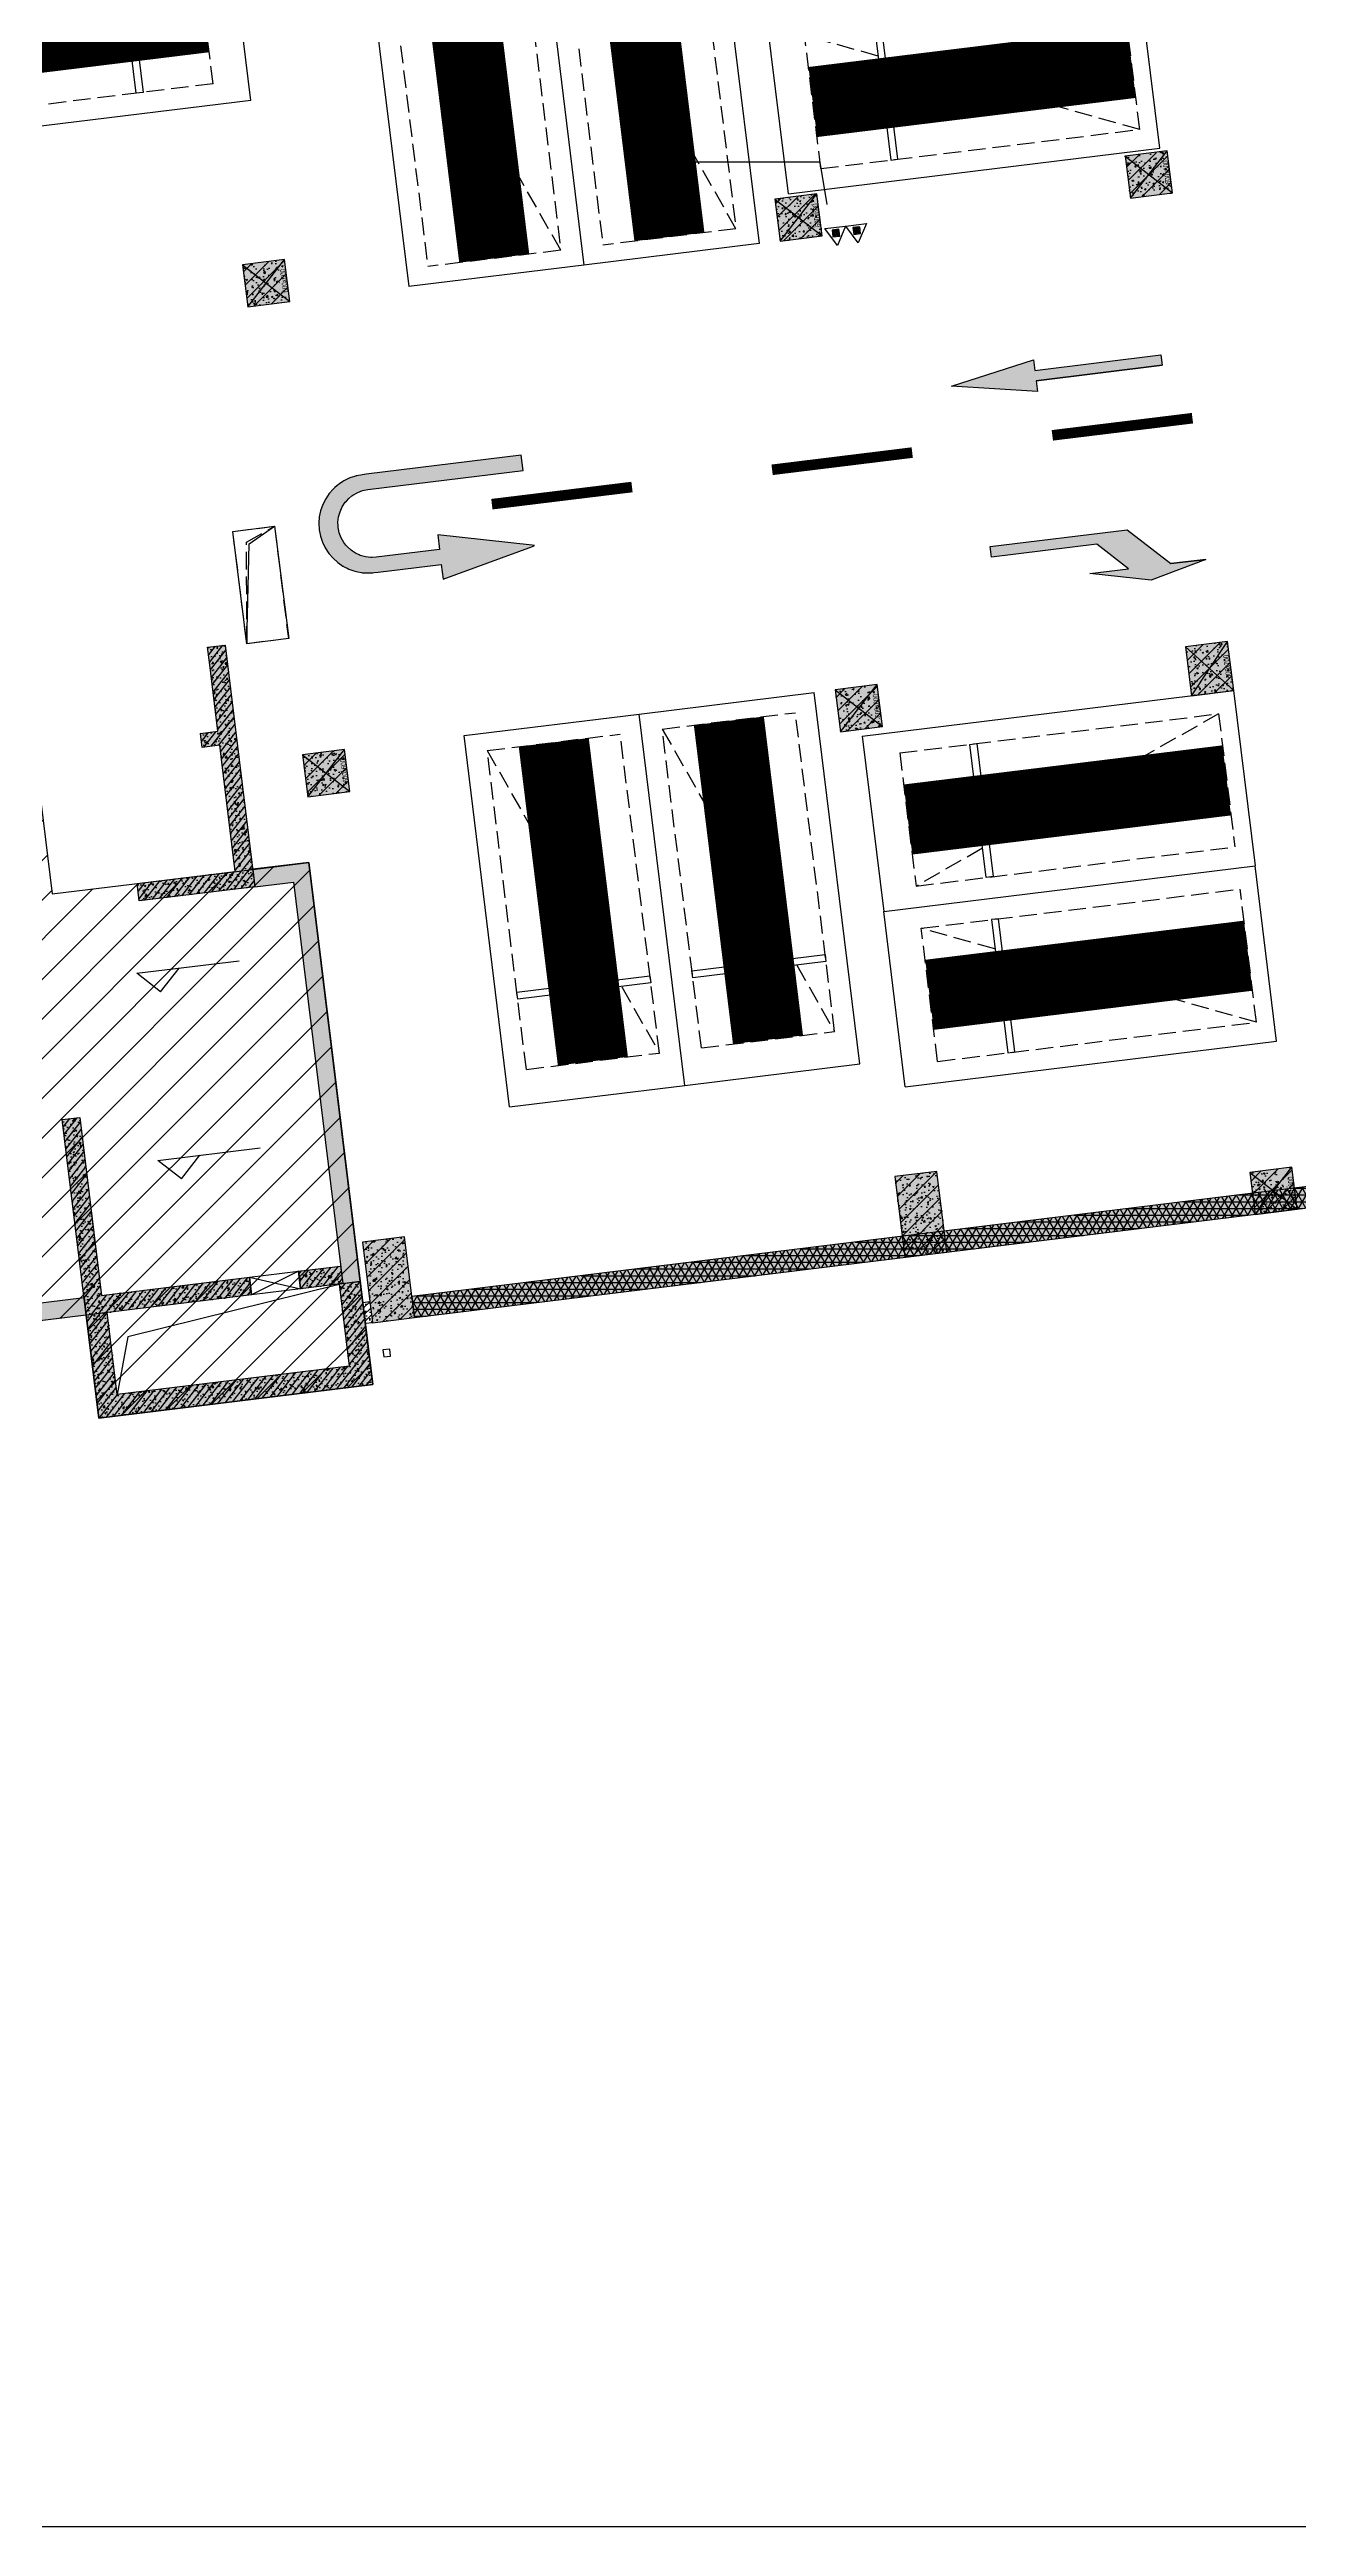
# Model space of a CAD drawing. Extents: x -1338203 to 1886333, y -783476 to 1038610.
# Drawn here: x 813961 to 831654, y -19335 to 15748 of the extents above; entities that cross this region are included whole.
import ezdxf
from ezdxf.enums import TextEntityAlignment as Align

# ---------------------------------------------------------------- set-up
doc = ezdxf.new("R2010")
doc.units = 0
doc.header["$LTSCALE"] = 1000
doc.header["$MEASUREMENT"] = 0
doc.linetypes.add('A-001-平面B2$0$__DASH', pattern=[0.35, 0.25, -0.1])
doc.linetypes.add('DASH', pattern=[0.35, 0.25, -0.1])
for name, color, linetype in [('$0$0A-O-HOLE', 52, 'Continuous'), ('0A-P-PKNG-LINE', 9, 'Continuous'), ('A-001-主楼相对位置参照$0$SURFACE', 6, 'Continuous'), ('A-001-车位参照B1$0$A-001-车位参照B1$0$0A-P-PKNG-CAR(A)', 43, 'Continuous'), ('A-001-车位参照B1$0$A-001-车位参照B1$0$A-001-车位参照B1$0$0A-P-PKNG-CAR(A)', 43, 'Continuous'), ('A-001-车库楼板开洞B1$0$0A-O-HOLE', 52, 'Continuous'), ('A-09-平面B1$0$0A-A-SYMB-ELEV', 150, 'Continuous'), ('A-09-平面B1$0$0A-O-HOLE', 52, 'Continuous'), ('A-FIRE', 7, 'Continuous'), ('p-a-regular', 5, 'Continuous'), ('S-09-墙柱B1_1(QB)$0$0S-CW-HATCH', 251, 'Continuous'), ('S-09-墙柱B1_1(QB)$0$0S-CW-HATCH-UP', 251, 'Continuous'), ('S-09-墙柱B1_1(QB)$0$0S-CW-LINE', 72, 'Continuous'), ('S-09-墙柱B1_1(QB)$0$0S-S-HOLE', 55, 'Continuous'), ('S001南区墙柱$0$0S-CW-HATCH', 251, 'Continuous'), ('S001南区墙柱$0$0S-CW-HATCH-UP', 251, 'Continuous'), ('S001南区墙柱$0$0S-F-WALL-HATCH', 251, 'Continuous'), ('S001南区墙柱$0$0S-F-WALL-HATCH-UP', 251, 'Continuous'), ('S001南区墙柱$0$0S-F-WALL-LINE', 202, 'Continuous'), ('S001南区墙柱$0$S001-墙柱B1_1$0$0S-CC-LINE', 52, 'Continuous'), ('S001南区墙柱$0$S001地下一墙柱$0$0S-CC-LINE', 52, 'Continuous'), ('S001南区墙柱$0$S001地下一墙柱$0$0S-CW-HATCH-UP', 251, 'Continuous'), ('中心线', 42, 'Continuous'), ('地面指向箭头', 7, 'Continuous'), ('负一层消火栓$0$负一层消火栓$0$0P-DIM-FH', 3, 'Continuous'), ('负一层消火栓$0$负一层消火栓$0$0P-EQUIP-FH', 7, 'Continuous')]:
    doc.layers.add(name, color=color, linetype=linetype)
for name, color, linetype, plot in [('0A-X-AREA', 6, 'Continuous', False), ('A-001-主楼组合参照B1$0$0A-X-AREA', 6, 'Continuous', False), ('S001南区墙柱$0$S001-墙柱B1_1$0$0S-A-TIPS', 10, 'Continuous', False)]:
    doc.layers.add(name, color=color, linetype=linetype, plot=plot)
doc.styles.add('S001南区墙柱$0$S001-墙柱B1_1$0$AAD-S', font='aad-s.shx', dxfattribs={"width": 0.7, "bigfont": 'aad-hztxt.shx'})
pattern_1 = [(45, (0, 0), (-106.066, 106.066), []), (50, (0, 0), (215.17805, -18.82564), [22.5, -247.5]), (355, (0, 0), (-41.6254, 225.65764), [18, -198]), (100.4514, (17.93, -1.57), (173.5528, 206.83186), [19.12206, -210.3426]), (46.1842, (0, 60), (320.1723, -49.6557), [33.75, -371.25]), (96.6356, (26.68, 55.86), (280.3988, 292.2354), [28.6831, -315.5139]), (351.1842, (0, 60), (280.3986, 292.2356), [27, -297]), (21, (30, 45), (179.0721, -120.78567), [22.5, -247.5]), (326, (30, 45), (72.9946, 217.545), [18, -198]), (71.4514, (44.92, 34.93), (252.0668, 96.75915), [19.12206, -210.3426]), (37.5, (0, 0), (3.64796, 99.86816), [1.5, -195.6, 1.5, -201, 1.5, -198.75]), (7.5, (0, 0), (78.92086, 118.32351), [1.5, -114.6, 1.5, -191.1, 1.5, -75.75]), (327.5, (-66.9, 0), (160.14673, -6.76646), [1.5, -75, 1.5, -234, 1.5, -310.5]), (317.5, (-96.9, 0), (174.95585, 30.0315), [1.5, -97.5, 1.5, -155.4, 1.5, -220.5])]
pattern_2 = [(45, (-944324.16, 391978.14), (-53.0330086, 53.0330086), []), (50, (-944324.16, 391978.14), (215.178055, -18.82564), [22.5, -247.5]), (355, (-944324.16, 391978.14), (-41.6254, 225.65764), [18, -198]), (100.4514, (-944306.23, 391976.57), (173.552815, 206.831863), [19.122057, -210.342634]), (46.1842, (-944324.16, 392038.14), (320.172315, -49.655704), [33.75, -371.25]), (96.6356, (-944297.48, 392034), (280.39881, 292.23536), [28.68309, -315.5139]), (351.1842, (-944324.16, 392038.14), (280.39858, 292.23558), [27, -297]), (21, (-944294.16, 392023.14), (179.072116, -120.785667), [22.5, -247.5]), (326, (-944294.16, 392023.14), (72.9946, 217.545014), [18, -198]), (71.4514, (-944279.24, 392013.08), (252.06679, 96.75915), [19.122057, -210.342634]), (37.5, (-944324.16, 391978.14), (3.6479566, 99.868156), [0, -195.6, 0, -201, 0, -198.75]), (7.5, (-944324.16, 391978.14), (78.920861, 118.323514), [0, -114.6, 0, -191.1, 0, -75.75]), (327.5, (-944391.06, 391978.14), (160.146731, -6.7664615), [0, -75, 0, -234, 0, -310.5]), (317.5, (-944421.06, 391978.14), (174.95585, 30.031495), [0, -97.5, 0, -155.4, 0, -220.5])]

# ---------------------------------------------------------------- blocks, each defined once
blk = doc.blocks.new('A$C2C814229')
at = {"layer": '$0$0A-O-HOLE', "linetype": 'DASH'}
for points in [[(50192, -297967), (50783, -297893), (50979, -299483), (50389, -299558), (50193, -297967)], [(50394, -299557), (50384, -298120), (50783, -297893)]]:
    blk.add_lwpolyline(points, dxfattribs=at)
blk = doc.blocks.new('S001南区墙柱$0$AAD_BLOCK_20230215094838514')
at = {"layer": 'S001南区墙柱$0$0S-CW-HATCH'}
h = blk.add_hatch(color=256, dxfattribs=at)
h.dxf.hatch_style = 1
h.paths.add_polyline_path([(670, 75), (595, 670), (0, 595), (75, 0)])
at = {"layer": 'S001南区墙柱$0$0S-CW-HATCH-UP'}
h = blk.add_hatch(dxfattribs=at)
h.set_pattern_fill('钢筋混凝土', color=256, scale=30, pattern_type=2)
h.set_pattern_definition([(45, (-61837.17, -8295.53), (-106.066, 106.066), []), (50, (-61837.17, -8295.53), (215.17805, -18.82564), [22.5, -247.5]), (355, (-61837.17, -8295.53), (-41.6254, 225.65764), [18, -198]), (100.4514, (-61819.24, -8297.1), (173.5528, 206.83186), [19.12206, -210.3426]), (46.1842, (-61837.17, -8235.53), (320.1723, -49.6557), [33.75, -371.25]), (96.6356, (-61810.5, -8239.66), (280.3988, 292.2354), [28.6831, -315.5139]), (351.1842, (-61837.17, -8235.53), (280.3986, 292.2356), [27, -297]), (21, (-61807.17, -8250.53), (179.0721, -120.78567), [22.5, -247.5]), (326, (-61807.17, -8250.53), (72.9946, 217.545), [18, -198]), (71.4514, (-61792.24, -8260.6), (252.0668, 96.75915), [19.12206, -210.3426]), (37.5, (-61837.17, -8295.525), (3.64796, 99.86816), [1.5, -195.6, 1.5, -201, 1.5, -198.75]), (7.5, (-61837.17, -8295.53), (78.92086, 118.32351), [1.5, -114.6, 1.5, -191.1, 1.5, -75.75]), (327.5, (-61904.07, -8295.525), (160.14673, -6.76646), [1.5, -75, 1.5, -234, 1.5, -310.5]), (317.5, (-61934.07, -8295.53), (174.95585, 30.0315), [1.5, -97.5, 1.5, -155.4, 1.5, -220.5])])
h.paths.add_polyline_path([(670, 75), (595, 670), (0, 595), (75, 0)])
at = {"layer": 'S001南区墙柱$0$S001-墙柱B1_1$0$0S-A-TIPS'}
for p, q in [((0, 595), (670, 75)), ((75, 0), (595, 670))]:
    blk.add_line(p, q, dxfattribs=at)
at = {"layer": 'S001南区墙柱$0$S001-墙柱B1_1$0$0S-CC-LINE'}
blk.add_lwpolyline([(670, 75), (595, 670), (0, 595), (75, 0)], close=True, dxfattribs=at)
at = {"layer": 'S001南区墙柱$0$S001-墙柱B1_1$0$0S-A-TIPS', "style": 'S001南区墙柱$0$S001-墙柱B1_1$0$AAD-S', "width": 0.7}
blk.add_text('600x600', height=75, rotation=97.1664, dxfattribs=at).set_placement((589, 368), align=Align.MIDDLE_CENTER)
blk = doc.blocks.new('S001南区墙柱$0$AAD_BLOCK_20230215094917040')
at = {"layer": 'S001南区墙柱$0$0S-CW-HATCH'}
h = blk.add_hatch(color=256, dxfattribs=at)
h.dxf.hatch_style = 1
h.paths.add_polyline_path([(683, 75), (595, 769), (0, 695), (87, 0)])
at = {"layer": 'S001南区墙柱$0$0S-CW-HATCH-UP'}
h = blk.add_hatch(dxfattribs=at)
h.set_pattern_fill('钢筋混凝土', color=256, scale=30, pattern_type=2)
h.set_pattern_definition([(45, (-72854.58, -9549.2), (-106.06602, 106.06602), []), (50, (-72854.58, -9549.2), (215.17805, -18.82564), [22.5, -247.5]), (355, (-72854.58, -9549.2), (-41.6254, 225.65764), [18, -198]), (100.4514, (-72836.65, -9550.77), (173.5528, 206.83186), [19.12206, -210.34263]), (46.1842, (-72854.58, -9489.2), (320.1723, -49.6557), [33.75, -371.25]), (96.6356, (-72827.9, -9493.34), (280.3988, 292.2354), [28.6831, -315.5139]), (351.1842, (-72854.6, -9489.2), (280.3986, 292.2356), [27, -297]), (21, (-72824.58, -9504.2), (179.0721, -120.78567), [22.5, -247.5]), (326, (-72824.58, -9504.2), (72.9946, 217.545), [18, -198]), (71.4514, (-72809.66, -9514.26), (252.0668, 96.75915), [19.12206, -210.34263]), (37.5, (-72854.58, -9549.2), (3.64796, 99.86816), [1.5, -195.6, 1.5, -201, 1.5, -198.75]), (7.5, (-72854.58, -9549.2), (78.92086, 118.32351), [1.5, -114.6, 1.5, -191.1, 1.5, -75.75]), (327.5, (-72921.48, -9549.2), (160.14673, -6.76646), [1.5, -75, 1.5, -234, 1.5, -310.5]), (317.5, (-72951.48, -9549.2), (174.95585, 30.0315), [1.5, -97.5, 1.5, -155.4, 1.5, -220.5])])
h.paths.add_polyline_path([(683, 75), (595, 769), (0, 695), (87, 0)])
at = {"layer": 'S001南区墙柱$0$S001-墙柱B1_1$0$0S-A-TIPS'}
for p, q in [((87, 0), (595, 769)), ((0, 695), (683, 75))]:
    blk.add_line(p, q, dxfattribs=at)
at = {"layer": 'S001南区墙柱$0$S001-墙柱B1_1$0$0S-CC-LINE'}
blk.add_lwpolyline([(683, 75), (595, 769), (0, 695), (87, 0)], close=True, dxfattribs=at)
at = {"layer": 'S001南区墙柱$0$S001-墙柱B1_1$0$0S-A-TIPS', "style": 'S001南区墙柱$0$S001-墙柱B1_1$0$AAD-S', "width": 0.7}
blk.add_text('600x700', height=75, rotation=97.1664, dxfattribs=at).set_placement((593, 414), align=Align.MIDDLE_CENTER)
blk = doc.blocks.new('S001南区墙柱')
at = {"layer": 'S001南区墙柱$0$0S-CW-HATCH'}
h = blk.add_hatch(color=256, dxfattribs=at)
h.dxf.hatch_style = 1
h.paths.add_polyline_path([(62684, 1996), (62824, 853), (63420, 926), (63279, 2069)])
h = blk.add_hatch(color=256, dxfattribs=at)
h.dxf.hatch_style = 1
h.paths.add_polyline_path([(55141, 1069), (55281, -73), (55876, 0), (55736, 1143)])
at = {"layer": 'S001南区墙柱$0$0S-CW-HATCH-UP'}
h = blk.add_hatch(dxfattribs=at)
h.set_pattern_fill('钢筋混凝土', color=256, scale=30, pattern_type=2)
h.set_pattern_definition(pattern_1)
h.paths.add_polyline_path([(62684, 1996), (62824, 853), (63420, 926), (63279, 2069)])
h = blk.add_hatch(dxfattribs=at)
h.set_pattern_fill('钢筋混凝土', color=256, scale=30, pattern_type=2)
h.set_pattern_definition(pattern_1)
h.paths.add_polyline_path([(55141, 1069), (55281, -73), (55876, 0), (55736, 1143)])
at = {"layer": 'S001南区墙柱$0$0S-F-WALL-HATCH'}
h = blk.add_hatch(color=256, dxfattribs=at)
h.dxf.hatch_style = 1
h.paths.add_polyline_path([(55876, 0), (79102, 2852), (79066, 3142), (79065, 3150), (55840, 298)])
at = {"layer": 'S001南区墙柱$0$0S-F-WALL-HATCH-UP'}
h = blk.add_hatch(dxfattribs=at)
h.set_pattern_fill('NET3', color=256, scale=30)
h.set_pattern_definition([(0, (0, 0), (0, 95.25), []), (60, (0, 0), (-82.48892, 47.625), []), (120, (0, 0), (-82.48892, -47.625), [])])
h.paths.add_polyline_path([(55876, 0), (79102, 2852), (79066, 3142), (79065, 3150), (55840, 298)])
at = {"layer": 'S001南区墙柱$0$S001地下一墙柱$0$0S-CW-HATCH-UP', "ltscale": 0.002}
h = blk.add_hatch(dxfattribs=at)
h.set_pattern_fill('钢筋混凝土', color=256, scale=30)
h.set_pattern_definition([(45, (-787100.14, -1321.08), (-53.0330086, 53.0330086), []), (50, (-787100.14, -1321.08), (215.178055, -18.82564), [22.5, -247.5]), (355, (-787100.14, -1321.08), (-41.6254, 225.65764), [18, -198]), (100.4514, (-787082.21, -1322.65), (173.552815, 206.831863), [19.122057, -210.342634]), (46.1842, (-787100.14, -1261.08), (320.172315, -49.655704), [33.75, -371.25]), (96.6356, (-787073.46, -1265.22), (280.39881, 292.23536), [28.68309, -315.5139]), (351.1842, (-787100.14, -1261.08), (280.39858, 292.23558), [27, -297]), (21, (-787070.14, -1276.08), (179.072116, -120.785667), [22.5, -247.5]), (326, (-787070.14, -1276.08), (72.9946, 217.545014), [18, -198]), (71.4514, (-787055.22, -1286.14), (252.06679, 96.75915), [19.122057, -210.342634]), (37.5, (-787100.14, -1321.08), (3.6479566, 99.868156), [0, -195.6, 0, -201, 0, -198.75]), (7.5, (-787100.14, -1321.08), (78.920861, 118.323514), [0, -114.6, 0, -191.1, 0, -75.75]), (327.5, (-787167.04, -1321.08), (160.146731, -6.7664615), [0, -75, 0, -234, 0, -310.5]), (317.5, (-787197.04, -1321.08), (174.95585, 30.031495), [0, -97.5, 0, -155.4, 0, -220.5])])
h.paths.add_polyline_path([(55145, 213), (55244, 225), (55281, -73), (55182, -85)])
at = {"layer": 'S001南区墙柱$0$0S-F-WALL-LINE'}
for points, elevation in [([(55876, 0), (79102, 2852), (79066, 3142), (79066, 3142), (79065, 3150), (55840, 298)], 3370), ([(55145, 213), (55244, 225), (55281, -73), (55182, -85)], -79680)]:
    blk.add_lwpolyline(points, close=True, dxfattribs=dict(at, elevation=elevation))
at = {"layer": 'S001南区墙柱$0$S001地下一墙柱$0$0S-CC-LINE'}
for points, elevation in [([(62684, 1996), (62824, 853), (63420, 926), (63279, 2069), (62684, 1996)], 97370), ([(55141, 1069), (55281, -73), (55876, 0), (55736, 1143), (55141, 1069)], 97420)]:
    blk.add_lwpolyline(points, dxfattribs=dict(at, elevation=elevation))
for name, p in [('S001南区墙柱$0$AAD_BLOCK_20230215094838514', (65946, 15853, 3370)), ('S001南区墙柱$0$AAD_BLOCK_20230215094838514', (60983, 15244, 3370)), ('S001南区墙柱$0$AAD_BLOCK_20230215094838514', (53440, 14317, 3370)), ('S001南区墙柱$0$AAD_BLOCK_20230215094917040', (66800, 8806, 6740)), ('S001南区墙柱$0$AAD_BLOCK_20230215094838514', (61837, 8296, 3370)), ('S001南区墙柱$0$AAD_BLOCK_20230215094838514', (54293, 7377, 3370)), ('S001南区墙柱$0$AAD_BLOCK_20230215094838514', (67714, 1461, 3370))]:
    blk.add_blockref(name, p)
blk = doc.blocks.new('S-09-墙柱B1_1(QB)')
at = {"layer": 'S-09-墙柱B1_1(QB)$0$0S-CW-HATCH'}
h = blk.add_hatch(color=256, dxfattribs=at)
h.dxf.hatch_style = 1
h.paths.add_polyline_path([(31000, 5490), (30750, 5490), (30750, 5690), (31000, 5690), (31000, 6640), (31000, 6890), (31250, 6890), (31250, 5250), (31250, 3440), (29600, 3440), (29600, 3690), (31000, 3690), (31000, 5250)])
h = blk.add_hatch(color=256, dxfattribs=at)
h.dxf.hatch_style = 1
h.paths.add_polyline_path([(31800, -2290), (32050, -2290), (32050, 3690), (31250, 3690), (31250, 3440), (31800, 3440)])
h = blk.add_hatch(color=256, dxfattribs=at)
h.dxf.hatch_style = 1
h.paths.add_polyline_path([(24460, -2040), (28140, -2040), (28140, -2290), (24210, -2290), (24210, 2100), (24460, 2100)])
h = blk.add_hatch(color=256, dxfattribs=at)
h.dxf.hatch_style = 1
h.paths.add_polyline_path([(28390, -2040), (30500, -2040), (30500, -2290), (28140, -2290), (28140, 500), (28390, 500)])
h = blk.add_hatch(color=256, dxfattribs=at)
h.dxf.hatch_style = 1
h.paths.add_polyline_path([(31200, -2040), (31800, -2040), (31800, -2290), (31200, -2290)])
h = blk.add_hatch(color=256, dxfattribs=at)
h.dxf.hatch_style = 1
h.paths.add_polyline_path([(28440, -2290), (28140, -2290), (28140, -3760), (32050, -3760), (32050, -2290), (31750, -2290), (31750, -3460), (28440, -3460)])
at = {"layer": 'S-09-墙柱B1_1(QB)$0$0S-CW-HATCH-UP'}
h = blk.add_hatch(dxfattribs=at)
h.set_pattern_fill('钢筋混凝土', color=256, scale=30)
h.set_pattern_definition([(45, (0, 0), (-53.033, 53.033), []), (50, (0, 0), (215.1781, -18.8256), [22.5, -247.5]), (355, (0, 0), (-41.6254, 225.6576), [18, -198]), (100.4514, (17.93, -1.57), (173.5528, 206.8319), [19.122, -210.3426]), (46.1842, (0, 60), (320.1723, -49.6557), [33.75, -371.25]), (96.6356, (26.68, 55.86), (280.3988, 292.2354), [28.683, -315.514]), (351.1842, (0, 60), (280.3986, 292.2356), [27, -297]), (21, (30, 45), (179.0721, -120.7857), [22.5, -247.5]), (326, (30, 45), (72.9946, 217.545), [18, -198]), (71.4514, (44.92, 34.93), (252.0668, 96.7591), [19.122, -210.3426]), (37.5, (0, 0), (3.64796, 99.86816), [0, -195.6, 0, -201, 0, -198.75]), (7.5, (0, 0), (78.92086, 118.3235), [0, -114.6, 0, -191.1, 0, -75.75]), (327.5, (-66.9, 0), (160.14673, -6.76646), [0, -75, 0, -234, 0, -310.5]), (317.5, (-96.9, 0), (174.95585, 30.0315), [0, -97.5, 0, -155.4, 0, -220.5])])
h.paths.add_polyline_path([(31000, 5490), (30750, 5490), (30750, 5690), (31000, 5690), (31000, 6640), (31000, 6890), (31250, 6890), (31250, 5250), (31250, 3440), (29600, 3440), (29600, 3690), (31000, 3690), (31000, 5250)])
h = blk.add_hatch(dxfattribs=at)
h.set_pattern_fill('钢筋混凝土', color=256, scale=30)
h.set_pattern_definition(pattern_2)
h.paths.add_polyline_path([(31800, -2290), (32050, -2290), (32050, 3690), (31250, 3690), (31250, 3440), (31800, 3440)])
h = blk.add_hatch(dxfattribs=at)
h.set_pattern_fill('钢筋混凝土', color=256, scale=30)
h.set_pattern_definition(pattern_2)
h.paths.add_polyline_path([(24460, -2040), (28140, -2040), (28140, -2290), (24210, -2290), (24210, 2100), (24460, 2100)])
h = blk.add_hatch(dxfattribs=at)
h.set_pattern_fill('钢筋混凝土', color=256, scale=30)
h.set_pattern_definition(pattern_2)
h.paths.add_polyline_path([(28390, -2040), (30500, -2040), (30500, -2290), (28140, -2290), (28140, 500), (28390, 500)])
h = blk.add_hatch(dxfattribs=at)
h.set_pattern_fill('钢筋混凝土', color=256, scale=30)
h.set_pattern_definition([(45, (-21700, 0), (-53.03301, 53.03301), []), (50, (-21700, 0), (215.17805, -18.82564), [22.5, -247.5]), (355, (-21700, 0), (-41.6254, 225.6576), [18, -198]), (100.4514, (-21682.07, -1.57), (173.5528, 206.8319), [19.1221, -210.3426]), (46.1842, (-21700, 60), (320.1723, -49.6557), [33.75, -371.25]), (96.6356, (-21673.32, 55.86), (280.3988, 292.2354), [28.683, -315.5139]), (351.1842, (-21700, 60), (280.3986, 292.2356), [27, -297]), (21, (-21670, 45), (179.0721, -120.78567), [22.5, -247.5]), (326, (-21670, 45), (72.9946, 217.545), [18, -198]), (71.4514, (-21655.08, 34.93), (252.0668, 96.75915), [19.1221, -210.3426]), (37.5, (-21700, 0), (3.64796, 99.86816), [0, -195.6, 0, -201, 0, -198.75]), (7.5, (-21700, 0), (78.92086, 118.32351), [0, -114.6, 0, -191.1, 0, -75.75]), (327.5, (-21766.9, 0), (160.14673, -6.76646), [0, -75, 0, -234, 0, -310.5]), (317.5, (-21796.9, 0), (174.95585, 30.0315), [0, -97.5, 0, -155.4, 0, -220.5])])
h.paths.add_polyline_path([(31200, -2040), (31800, -2040), (31800, -2290), (31200, -2290)])
h = blk.add_hatch(dxfattribs=at)
h.set_pattern_fill('钢筋混凝土', color=256, scale=30)
h.set_pattern_definition([(45, (-5384108.416, 751130.85), (-53.0330086, 53.0330086), []), (50, (-5384108.42, 751130.85), (215.178055, -18.8256405), [22.5, -247.5]), (355, (-5384108.42, 751130.85), (-41.6254, 225.65764), [18, -198]), (100.4514, (-5384090.48, 751129.28), (173.5528145, 206.831863), [19.122057, -210.342634]), (46.1842, (-5384108.42, 751190.85), (320.172315, -49.655704), [33.75, -371.25]), (96.6356, (-5384081.73, 751186.7), (280.398812, 292.235361), [28.683086, -315.5139]), (351.1842, (-5384108.4, 751190.85), (280.398584, 292.23558), [27, -297]), (21, (-5384078.42, 751175.85), (179.0721156, -120.785667), [22.5, -247.5]), (326, (-5384078.42, 751175.85), (72.9946, 217.5450135), [18, -198]), (71.4514, (-5384063.5, 751165.79), (252.0667886, 96.759149), [19.122057, -210.342634]), (37.5, (-5384108.416, 751130.85), (3.6479566, 99.8681561), [0, -195.6, 0, -201, 0, -198.75]), (7.5, (-5384108.42, 751130.85), (78.9208612, 118.3235136), [0, -114.6, 0, -191.1, 0, -75.75]), (327.5, (-5384175.316, 751130.85), (160.1467309, -6.7664615), [0, -75, 0, -234, 0, -310.5]), (317.5, (-5384205.32, 751130.85), (174.9558508, 30.0314947), [0, -97.5, 0, -155.4, 0, -220.5])])
h.paths.add_polyline_path([(28440, -2290), (28140, -2290), (28140, -3760), (32050, -3760), (32050, -2290), (31750, -2290), (31750, -3460), (28440, -3460)])
at = {"layer": 'S-09-墙柱B1_1(QB)$0$0S-CW-LINE'}
for points in [[(31000, 5490), (30750, 5490), (30750, 5690), (31000, 5690), (31000, 6640), (31000, 6640), (31000, 6890), (31000, 6890), (31250, 6890), (31250, 5250), (31250, 3440), (29600, 3440), (29600, 3690), (31000, 3690), (31000, 5250)], [(31800, -2290), (32050, -2290), (32050, 3690), (32050, 3690), (31250, 3690), (31250, 3440), (31800, 3440)], [(24460, -2040), (28140, -2040), (28140, -2290), (24210, -2290), (24210, 2100), (24460, 2100)], [(28390, -2040), (30500, -2040), (30500, -2290), (28140, -2290), (28140, 500), (28390, 500)], [(31200, -2040), (31800, -2040), (31800, -2290), (31200, -2290)], [(28440, -2290), (28140, -2290), (28140, -3760), (32050, -3760), (32050, -2290), (31750, -2290), (31750, -3460), (28440, -3460)]]:
    blk.add_lwpolyline(points, close=True, dxfattribs=at)
at = {"layer": 'S-09-墙柱B1_1(QB)$0$0S-S-HOLE'}
blk.add_lwpolyline([(30500, -2040), (31200, -2040), (31200, -2290), (30500, -2290)], close=True, dxfattribs=at)
for points in [[(31200, -2040), (30500, -2290)], [(30500, -2040), (31200, -2290)]]:
    blk.add_lwpolyline(points, dxfattribs=at)
blk = doc.blocks.new('S001地下一墙柱')
blk.add_blockref('S001南区墙柱', (-3112, -309101, -3370))
at = {"rotation": 7.000495889377985}
blk.add_blockref('S-09-墙柱B1_1(QB)', (19906, -310223), dxfattribs=at)
blk = doc.blocks.new('负一层消火栓$0$负一层消火栓$0$$TwtSys$00000546')
h = blk.add_hatch()
h.set_pattern_fill('ANSI31', color=256, scale=200, style=0)
h.set_pattern_definition([(45, (-38543.802, -6670.83), (-17.67767, 17.67767), [])])
h.paths.add_polyline_path([(-65, 174), (65, 174), (65, 44), (-65, 44)])
for points in [[(0, 344), (-198, 0), (198, 0)], [(-65, 174), (65, 174), (65, 44), (-65, 44)]]:
    blk.add_lwpolyline(points, close=True)
blk = doc.blocks.new('负一层消火栓')
at = {"layer": '负一层消火栓$0$负一层消火栓$0$0P-DIM-FH'}
for p, q in [((58512, -292735, 800), (56550, -292735, 800)), ((58612, -293338, 800), (58512, -292735, 800))]:
    blk.add_line(p, q, dxfattribs=at)
at = {"layer": '负一层消火栓$0$负一层消火栓$0$0P-EQUIP-FH', "xscale": -0.7499999999999993, "yscale": 0.7499999999999994, "zscale": 0.75, "rotation": 186.8393828504569}
for p in [(58726, -293660, 8340), (59022, -293624, 8340)]:
    blk.add_blockref('负一层消火栓$0$负一层消火栓$0$$TwtSys$00000546', p, dxfattribs=at)
blk = doc.blocks.new('A-001-车库楼板开洞B1')
at = {"layer": 'A-001-车库楼板开洞B1$0$0A-O-HOLE', "elevation": -83050}
blk.add_lwpolyline([(50192, -297968), (50783, -297894), (50984, -299483), (50389, -299559)], close=True, dxfattribs=at)
blk.add_lwpolyline([(50389, -299559), (50423, -298143), (50783, -297894)], dxfattribs=at)
blk = doc.blocks.new('JTDT')
at = {"layer": 'A-FIRE'}
h = blk.add_hatch(color=251, dxfattribs=at)
h.dxf.hatch_style = 1
h.paths.add_polyline_path([(189165, 82916), (189162, 82988), (189159, 82988), (189147, 83060), (189144, 83075), (189126, 83123), (189114, 83162), (189105, 83180), (189081, 83230), (189072, 83245), (189057, 83269), (189036, 83299), (189024, 83317), (189021, 83320), (189021, 83323), (188961, 83389), (188893, 83449), (188818, 83500), (188734, 83542), (188650, 83571), (188561, 83586), (188468, 83592), (188378, 83586), (188288, 83571), (188202, 83542), (188118, 83500), (188043, 83449), (187974, 83389), (187915, 83323), (187915, 83320), (187912, 83317), (187900, 83299), (187882, 83269), (187864, 83245), (187858, 83230), (187831, 83180), (187822, 83162), (187810, 83123), (187795, 83075), (187789, 83060), (187777, 82988), (187771, 82916), (187771, 82895), (187771, 82839), (187771, 81938), (187559, 81938), (187559, 81935), (187867, 80625), (187876, 80592), (187882, 80625), (188190, 81935), (187983, 81935), (187983, 81938), (187983, 82839), (187986, 82895), (187989, 82916), (188007, 82988), (188037, 83060), (188046, 83075), (188076, 83123), (188109, 83162), (188124, 83180), (188184, 83230), (188205, 83245), (188247, 83269), (188318, 83299), (188390, 83317), (188441, 83320), (188468, 83323), (188492, 83320), (188543, 83317), (188615, 83299), (188686, 83269), (188728, 83245), (188749, 83230), (188809, 83180), (188824, 83162), (188857, 83123), (188887, 83075), (188896, 83060), (188926, 82988), (188944, 82916), (188947, 82895), (188949, 82839), (188949, 80625), (189168, 80625), (189168, 82839), (189168, 82895)])
at = {"layer": '地面指向箭头', "color": 251, "linetype": 'Continuous'}
blk.add_lwpolyline([(189165, 82916), (189162, 82988), (189159, 82988), (189147, 83060), (189144, 83075), (189126, 83123), (189114, 83162), (189105, 83180), (189081, 83230), (189072, 83245), (189057, 83269), (189036, 83299), (189024, 83317), (189021, 83320), (189021, 83323), (188961, 83389), (188893, 83449), (188818, 83500), (188734, 83542), (188650, 83571), (188561, 83586), (188468, 83592), (188378, 83586), (188288, 83571), (188202, 83542), (188118, 83500), (188043, 83449), (187974, 83389), (187915, 83323), (187915, 83320), (187912, 83317), (187900, 83299), (187882, 83269), (187864, 83245), (187858, 83230), (187831, 83180), (187822, 83162), (187810, 83123), (187795, 83075), (187789, 83060), (187777, 82988), (187771, 82916), (187771, 82895), (187771, 82839), (187771, 81938), (187559, 81938), (187559, 81935), (187867, 80625), (187876, 80592), (187882, 80625), (188190, 81935), (187983, 81935), (187983, 81938), (187983, 82839), (187986, 82895), (187989, 82916), (188007, 82988), (188037, 83060), (188046, 83075), (188076, 83123), (188109, 83162), (188124, 83180), (188184, 83230), (188205, 83245), (188247, 83269), (188318, 83299), (188390, 83317), (188441, 83320), (188468, 83323), (188492, 83320), (188543, 83317), (188615, 83299), (188686, 83269), (188728, 83245), (188749, 83230), (188809, 83180), (188824, 83162), (188857, 83123), (188887, 83075), (188896, 83060), (188926, 82988), (188944, 82916), (188947, 82895), (188949, 82839), (188949, 80625), (189168, 80625), (189168, 82839), (189168, 82895), (189165, 82916)], dxfattribs=at)
blk = doc.blocks.new('直行')
at = {"layer": '地面指向箭头'}
blk.add_hatch(color=251, dxfattribs=at).paths.add_polyline_path([(-29241, 4059962), (-29466, 4058762), (-29316, 4058762), (-29316, 4056961), (-29166, 4056961), (-29166, 4058762), (-29016, 4058762)])
at = {"layer": '地面指向箭头', "color": 251}
blk.add_lwpolyline([(-29316, 4058762), (-29316, 4056961), (-29316, 4058762), (-29316, 4058762), (-29466, 4058762), (-29241, 4059962), (-29016, 4058762), (-29166, 4058762), (-29166, 4056961), (-29316, 4056961), (-29316, 4056961)], dxfattribs=at)
blk = doc.blocks.new('左转或右转')
at = {"layer": '地面指向箭头'}
blk.add_hatch(color=251, dxfattribs=at).paths.add_polyline_path([(3221046, 2451667), (3221247, 2450864), (3221247, 2451366), (3221799, 2451918), (3221799, 2453874), (3221648, 2453874), (3221648, 2452369), (3221247, 2451968), (3221247, 2452519)])
at = {"layer": '地面指向箭头', "color": 251}
blk.add_lwpolyline([(3221247, 2450864), (3221046, 2451667), (3221247, 2452519), (3221247, 2451968), (3221648, 2452369), (3221648, 2453874), (3221799, 2453874), (3221799, 2451918), (3221247, 2451366), (3221247, 2450864), (3221247, 2451366)], dxfattribs=at)
blk = doc.blocks.new('A$C9cb663f1')
at = {"layer": '中心线', "color": 251, "const_width": 150}
for points in [[(415521, -351478), (417506, -351235)], [(411551, -351966), (413536, -351722)], [(407581, -352453), (409566, -352210)]]:
    blk.add_lwpolyline(points, dxfattribs=at)
at = {"layer": '地面指向箭头', "color": 251}
for name, p, rotation in [('直行', (4439379, 179503), 97.09216386480834), ('JTDT', (511074, -529691), 96.99999639896232)]:
    blk.add_blockref(name, p, dxfattribs=dict(at, rotation=rotation))
at = {"layer": '地面指向箭头', "color": 251, "linetype": 'Continuous', "rotation": 97.00158565783313}
blk.add_blockref('左转或右转', (3242943, -3251707), dxfattribs=at)
blk = doc.blocks.new('A-001-车位参照B1$0$A-001-车位参照B1$0$A-001-车位参照B1$0$ddd')
for p, q in [((0, 2500), (5300, 2500)), ((0, 2500), (0, 0)), ((5300, 2500), (5300, 0)), ((0, 0), (5300, 0))]:
    blk.add_line(p, q)
at = {"linetype": 'A-001-平面B2$0$__DASH'}
for p, q in [((500, 2200), (500, 300)), ((500, 2200), (5050, 2200)), ((5050, 2200), (5050, 300)), ((500, 300), (5050, 300))]:
    blk.add_line(p, q, dxfattribs=at)
blk.add_lwpolyline([(5050, 2200), (500, 300)], dxfattribs=at)
blk.add_lwpolyline([(1500, 300), (1500, 2200), (1600, 2200), (1600, 300)], close=True)
at = {"layer": 'p-a-regular', "ltscale": 0.002, "const_width": 1000}
blk.add_lwpolyline([(500, 1250), (5050, 1250)], dxfattribs=at)
blk = doc.blocks.new('A-001-主楼相对位置参照')
at = {"layer": 'A-001-主楼相对位置参照$0$SURFACE', "ltscale": 0.5, "elevation": 83050}
blk.add_lwpolyline([(52416, -309547), (52317, -309559), (52329, -309658), (52428, -309646)], close=True, dxfattribs=at)
blk.add_lwpolyline([(52416, -309547), (52317, -309559), (52329, -309658), (52428, -309646)], close=True, dxfattribs=at)
blk = doc.blocks.new('A-09-平面B1')
at = {"layer": 'A-09-平面B1$0$0A-A-SYMB-ELEV'}
for p, q in [((51444, 2129), (51144, 2429)), ((51144, 2429), (52602, 2429)), ((51444, 2129), (51744, 2429)), ((51415, -539), (51115, -239)), ((51115, -239), (52574, -239)), ((51415, -539), (51715, -239))]:
    blk.add_line(p, q, dxfattribs=at)
at = {"layer": 'A-09-平面B1$0$0A-O-HOLE', "flags": 128}
blk.add_lwpolyline([(53450, -2296), (50386, -2666), (50140, -3460)], dxfattribs=at)

msp = doc.modelspace()

# ---------------------------------------------------------------- hatches: boundary and pattern name
at = {"ltscale": 0.002}
h = msp.add_hatch(dxfattribs=at)
h.set_pattern_fill('ANSI31', color=8, scale=250)
h.set_pattern_definition([(45, (758038.9, 333472.22), (-280.633, 280.633), [])])
h.paths.add_polyline_path([(780160.4, 4669.5), (780160.5, 4669.5), (784061.2, 5148.5), (783759.7, 7600), (786856.5, 7980.3), (787157.9, 5528.8), (792249.6, 6154.1), (792856.6, 1211.3), (795496.8, 1535.5), (794889.8, 6478.4), (804408.3, 7647.3), (804107.2, 10098.9), (807203.9, 10479.2), (807505, 8027.6), (811405.7, 8506.7), (813390.8, 8750.5), (814000.2, 3787.7), (816838.9, 4136.4), (817632.9, 4233.9), (817944.2, 1699.6), (818541.1, -3160.6), (814660.2, -3637.2), (814481, -2178.1), (810828.5, -2626.7), (810950.4, -3619.3), (811099.2, -3601), (811148, -3998), (804577.4, -4804.9), (804528.6, -4407.9), (804677.5, -4389.6), (804555.6, -3397.1), (789687.3, -5223), (789809.2, -6215.6), (789958.1, -6197.3), (790006.8, -6594.3), (783436.2, -7401.3), (783387.4, -7004.2), (783536.3, -6986), (783414.4, -5993.4), (768149.1, -7868.1), (768271, -8860.7), (768419.9, -8842.4), (768468.6, -9239.4), (761898, -10046.4), (761849.3, -9649.3), (761998.1, -9631.1), (761876.2, -8638.5), (753449.5, -9673.4), (753031.5, -6269), (753924.7, -6159.3), (753855.3, -5593.5), (753613.9, -3628.3), (754407.9, -3530.8), (754017.9, -354.6), (756856.6, -6), (756637.2, 1780.6), (758424.2, 1996.5), (758314.5, 2889.8), (762413.2, 3396.7), (762221.9, 4955), (765318.6, 5335.3), (765619.7, 2883.7), (773550.1, 3857.6), (774159.6, -1105.1), (778784.8, -537.1), (778175.3, 4425.7)])

# ---------------------------------------------------------------- linework, layer by layer
at = {"layer": '0A-X-AREA'}
msp.add_lwpolyline([(486756.1, -19335.1), (891245.7, -19335.1), (891245.7, 310760.2), (486756.1, 310760.2)], close=True, dxfattribs=at)
at = {"layer": 'A-001-主楼组合参照B1$0$0A-X-AREA', "elevation": 83050, "flags": 128}
msp.add_lwpolyline([(813390.8, 8750.5), (814000.2, 3787.7), (816838.9, 4136.4), (816838.9, 4136.4), (817632.9, 4233.9), (817944.2, 1699.6), (817944.2, 1699.6), (818541.1, -3160.6), (814660.2, -3637.2), (814481, -2178.1), (810828.5, -2626.7)], dxfattribs=at)

# ---------------------------------------------------------------- block references
at = {"ltscale": 0.002}
for name, p in [('S001地下一墙柱', (766365.4, 306889.1)), ('A-001-主楼相对位置参照', (766365.4, 306889.1)), ('负一层消火栓', (766365.4, 306889.1)), ('A-001-车库楼板开洞B1', (766365.4, 306889.1)), ('A$C9cb663f1', (412646.2, 361761.3))]:
    msp.add_blockref(name, p, dxfattribs=at)
at = {"ltscale": 0.002, "rotation": 7.001406317028181}
msp.add_blockref('A-09-平面B1', (764733.2, -5980.4, 83050), dxfattribs=at)
at = {"layer": '0A-P-PKNG-LINE', "ltscale": 0.002}
msp.add_blockref('A$C2C814229', (766365.4, 306889.1), dxfattribs=at)
at = {"layer": 'A-001-车位参照B1$0$A-001-车位参照B1$0$0A-P-PKNG-CAR(A)', "linetype": 'Continuous'}
for p, rotation in [((820886.3, 17954.7), 277.0014062886033), ((818404.9, 17650.1), 277.0014062886033), ((816506.6, 17507.6), 187.0014062866051), ((825440.6, 1379.7), 97.00140628859708), ((825778, 3540.3), 7.001406286643377), ((822960, 1075.2), 97.00140628859708)]:
    msp.add_blockref('A-001-车位参照B1$0$A-001-车位参照B1$0$A-001-车位参照B1$0$ddd', p, dxfattribs=dict(at, rotation=rotation))
at = {"layer": 'A-001-车位参照B1$0$A-001-车位参照B1$0$0A-P-PKNG-CAR(A)', "linetype": 'Continuous', "xscale": -1, "rotation": 187.0014062707042}
msp.add_blockref('A-001-车位参照B1$0$A-001-车位参照B1$0$A-001-车位参照B1$0$ddd', (824124.5, 16184.2), dxfattribs=at)
at = {"layer": 'A-001-车位参照B1$0$A-001-车位参照B1$0$A-001-车位参照B1$0$0A-P-PKNG-CAR(A)', "linetype": 'Continuous', "xscale": -1, "rotation": 186.9986827460353}
msp.add_blockref('A-001-车位参照B1$0$A-001-车位参照B1$0$A-001-车位参照B1$0$ddd', (825778.2, 3538.7), dxfattribs=at)

doc.saveas('drawing.dxf')
